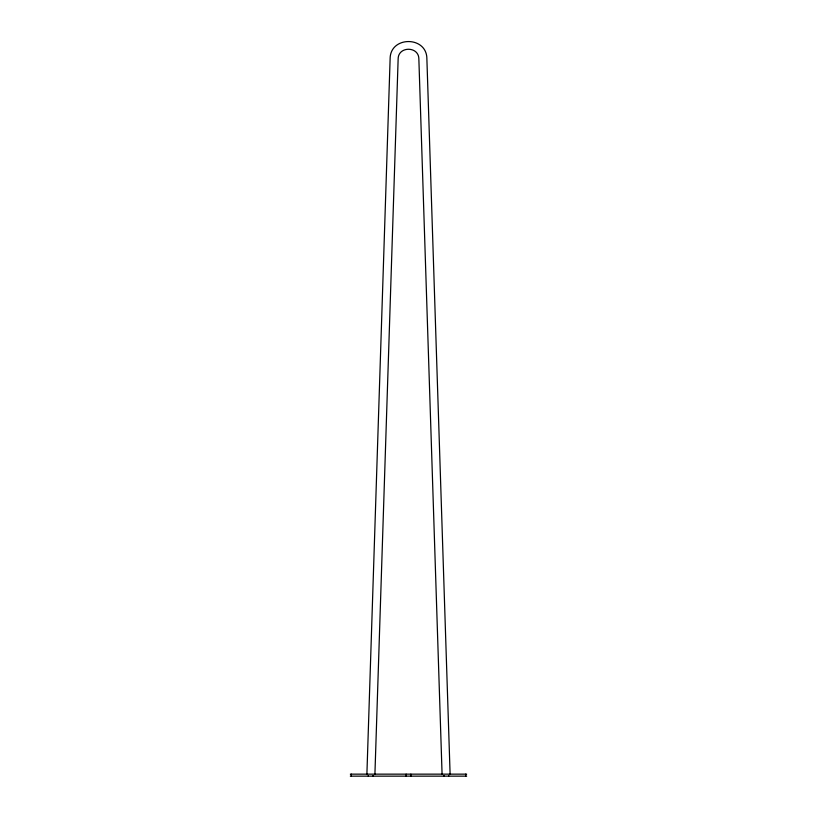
<?xml version="1.0" encoding="UTF-8"?>
<svg xmlns="http://www.w3.org/2000/svg" width="817" height="817" viewBox="0 0 817 817"><rect width="100%" height="100%" fill="white"/><g stroke="black" fill="none" stroke-linecap="round" stroke-linejoin="round"><path stroke-width="1.23" d="M366.894 774.148L390.128 58.64C390.26 35.866 426.74 35.866 426.872 58.64L450.106 774.148M374.921 774.148L398.145 58.895C398.216 46.058 418.784 46.058 418.855 58.895L442.079 774.148M350.34 774.148L466.66 774.148M350.34 776.15L466.66 776.15M465.7 774.148L465.7 776.15M448.686 775.486L448.686 776.15M443.958 775.486L443.958 776.15M410.859 774.148L410.859 776.15M406.141 774.148L406.141 776.15M373.042 775.486L373.042 776.15M368.314 775.486L368.314 776.15M351.3 774.148L351.3 776.15"/></g></svg>
